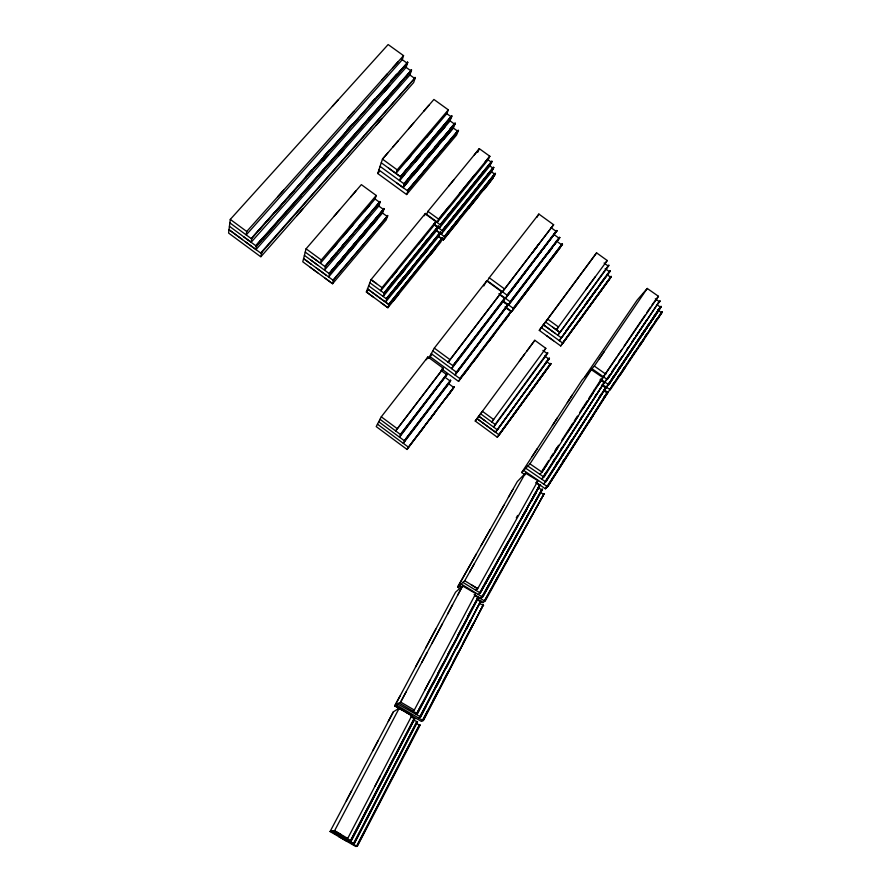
<?xml version="1.0" encoding="UTF-8"?>
<svg xmlns="http://www.w3.org/2000/svg" width="891" height="891" viewBox="0 0 891 891"><rect width="100%" height="100%" fill="white"/><g stroke="black" fill="none" stroke-linecap="round" stroke-linejoin="round"><path stroke-width="1.34" d="M403.545 55.643L246.729 231.504L246.217 234.923L402.275 59.697L403.545 55.643L388.142 44.55L230.29 219.398L228.597 233.063L260.807 256.82L261.754 252.476M243.889 236.961L251.128 242.296L406.107 67.382L407.744 62.314L251.307 238.665L306.159 177.521M251.128 242.296L251.819 238.042L407.744 62.314M245.192 241.628L255.995 249.591L256.341 245.136L262.5 238.164M261.598 253.345L261.186 252.431L415.329 77.595L413.669 82.518L261.007 256.586M376.236 195.485L321.317 259.983L320.404 263.235L375.055 198.994L376.236 195.485L361.356 184.626L306.081 248.801L302.784 261.798L332.61 283.728L386.171 219.943L387.719 215.7L333.501 279.562L333.579 280.632L303.597 258.602L311.082 264.104M305.234 252.097L325.46 266.944L325.338 265.819L380.312 201.667L378.798 206.044L324.524 270.14L325.705 266.086L380.312 201.667L374.977 207.959M329.191 273.57L384.032 208.717L382.495 213.027L328.601 276.978L329.815 273.002L384.032 208.717L329.191 273.57L383.709 209.63L383.676 208.461M407.399 62.058L407.399 63.384L374.565 100.405M411.208 69.743L411.208 71.046L256.552 246.295L256.341 245.136L411.553 69.988L409.905 74.989L255.995 249.591M378.887 169.958L407.933 191.108L407.922 189.928L458.475 130.476L456.526 135.098L406.608 194.539L377.728 173.5L382.462 159.121L387.719 153.018M414.983 77.35L414.972 78.642L409.348 74.588M325.092 266.676L379.956 201.411M397.197 169.847L395.916 173.444L446.814 113.669L448.329 109.86L433.917 99.458L382.462 159.121L397.197 169.847L448.329 109.86M446.291 113.291L451.603 117.122L400.449 176.741L451.659 115.863L450.089 120.886L399.513 180.539L401.162 176.05L452.004 116.12M387.362 215.444L387.396 216.602L381.961 212.637M449.966 128.928L454.911 123.081L454.844 124.328L404.035 183.824L455.256 123.326L453.319 128.026L403.077 187.578L397.03 183.167M406.608 194.539L408.278 190.184L458.475 130.476M436.1 221.246L382.027 287.659L380.78 290.756L434.608 224.599L436.1 221.246L425.363 213.472L371.035 279.629L366.368 291.958L373.541 297.215M400.449 176.741L451.659 115.863M369.843 282.759L384.433 293.429L384.4 292.337L438.572 226.292L436.668 230.491L383.175 296.469L384.767 292.604L438.572 226.292M440.265 231.927L440.221 233.063L386.805 299.131L386.772 298.051L440.622 232.195L438.717 236.338L385.547 302.127L387.151 298.318L440.622 232.195M407.577 190.852L458.13 130.22M424.406 215.745L425.363 213.472M449.086 206.3L438.639 219.153L437.136 222.516L488.101 159.845L489.827 156.248L479.358 148.708L427.914 211.367L426.466 214.776L440.689 225.1M389.167 304.767L367.515 288.929L389.167 304.767L389.133 303.708L442.66 238.031L440.744 242.107L387.897 307.718L366.368 291.958L367.927 290.054M442.66 238.031L389.501 303.976L387.897 307.718L380.713 302.461M384.066 293.15L438.205 226.036M491.687 161.137L440.733 223.953L440.332 224.844L492.044 161.394L489.85 165.904L439.174 228.419L441.101 224.209L492.044 161.394M477.687 152.35L479.358 148.708L474.335 154.834M493.425 167.196L442.76 229.856L442.716 230.992L493.781 167.452L491.587 171.907L441.212 234.266L443.128 230.112L448.619 223.318M388.799 304.499L442.292 237.763M495.14 173.199L444.375 236.572L494.683 174.135C497.746 171.729 484.793 189.638 483.501 190.017M490.585 179.548L495.496 173.455L445.199 235.881L443.217 240.058L438.795 236.839M443.35 368.328L395.66 430.921L443.35 368.328L427.914 356.957L381.281 416.821L376.225 426.589L407.064 449.465L454.265 386.839L408.479 447.193L377.472 424.183M339.504 835.357L332.287 831.158L353.927 843.755L416.676 721.855L417.545 721.888L354.262 843.721L352.68 843.866L345.508 839.701M353.471 843.487L417.099 721.632M364.686 822.504L370.077 812.135M338.346 835.524L331.174 831.348L356.946 846.35L419.26 725.085L420.118 725.129L357.291 846.327L355.687 846.45L330.071 831.537L393.377 711.809L399.224 708.189L411.887 715.529L347.713 838.42L346.476 838.565M356.523 846.105L419.683 724.873M414.081 718.58L350.375 840.837L351.165 841.071L414.939 718.603L414.081 718.58L414.939 718.603M350.709 840.803L414.493 718.346M383.286 778.812L350.831 841.104L333.423 830.969L339.95 834.767M393.933 758.352L399.135 748.384M375.044 786.074L380.412 775.805M435.732 686.939L440.867 677.16M466.049 629.18L470.994 619.757M425.809 706.942L420.585 716.91L418.57 717.99M456.504 648.448L461.505 638.914M412.722 710.973L414.304 710.06L475.761 593.606L462.596 585.933L455.535 592.192L394.78 705.839L421.443 721.443L423.47 720.385L483.223 605.1L423.036 720.607L396.217 704.915M427.78 710.45L422.601 720.351L483.223 605.1M432.937 700.616L438.049 690.837M443.139 681.114L448.195 671.458M453.218 661.857L458.208 652.323M463.175 642.845L472.998 624.056M415.663 714.504L417.667 713.379L478.745 597.293L477.821 597.449L417.244 713.624L399.157 703.032M422.067 703.367L416.81 713.357L478.322 597.037M427.29 693.432L432.491 683.564M437.648 673.752L442.782 664.007M447.883 654.317L452.951 644.694M457.985 635.127L462.986 625.616M467.964 616.171L472.909 606.782M433.371 683.531L438.539 673.707M435.287 687.217L440.41 677.45M465.559 629.547L470.493 620.136M419.717 716.876L480.784 601.091L420.585 716.91L397.676 703.979M420.151 716.642L480.784 601.091M436.167 687.195L441.301 677.416M446.402 667.704L451.47 658.048M466.472 629.436L471.417 620.013M399.224 708.189L334.559 830.768L330.071 831.537M424.873 690.035L430.097 680.111M346.343 800.764L351.7 790.629M372.794 750.734L377.984 740.911M388.276 721.454L393.377 711.809M402.554 710.394L394.78 705.839L400.014 696.038M415.529 667.014L420.641 657.458M425.72 647.969L435.777 629.146M405.995 692.051L400.649 702.075L394.78 705.839M421.822 662.381L427.034 652.613M432.202 642.912L442.471 623.678M447.549 614.155L452.595 604.688M457.606 595.277L462.596 585.933L400.649 702.075L414.304 710.06M426.41 359.719L427.914 356.957M428.76 358.204L434.318 348.125L486.72 280.854L501.811 291.869L448.151 362.225L501.811 291.869M544.1 493.737L484.448 600.913L544.1 493.737L485.35 600.757L482.955 602.639L477.197 599.108M493.814 584.006L498.47 575.619M503.248 550.36L507.87 542.04M484.96 583.661L489.705 575.14M494.427 566.676L499.116 558.256M503.783 549.881L508.416 541.561M522.171 516.869L526.704 508.728M531.214 500.631L535.691 492.578M489.549 575.942L494.227 567.545M499.005 558.98L503.66 550.616M508.115 542.608L512.893 534.032M517.471 525.813L526.358 509.841M530.936 501.644L535.469 493.491M535.536 493.38L539.991 485.383L536.427 483.212M485.35 583.973L494.75 567.088M504.05 550.404L517.794 525.712M522.326 517.582L526.926 509.318M531.493 501.11L536.037 492.946M474.224 594.653L480.617 598.563L481.964 596.146M542.14 489.181L482.076 596.803L542.14 489.181L483.011 596.658L480.617 598.563M487.321 587.871L492.032 579.384M496.721 570.953L501.377 562.566M506.01 554.235L510.61 545.938M524.276 521.346L528.775 513.238M516.279 517.849L517.626 515.443M459.923 588.528L457.618 587.113L517.303 481.597L525.467 473.11L537.986 480.739L477.687 588.695L475.805 590.265L477.008 588.127M508.293 542.296L480.104 592.905L540.158 484.581L480.617 592.482L478.222 594.442M479.692 592.649L540.158 484.581M512.693 534.388L521.77 518.094M522.026 517.638L539.578 485.138M481.084 545.626L490.284 529.354M476.44 553.834L457.618 587.113L464.723 580.754L525.467 473.11M469.557 572.189L474.357 563.669M499.394 513.261L503.905 505.275M508.393 497.334L512.86 489.449M483.768 285.966L484.938 283.939M485.528 282.915L486.72 280.854M553.623 224.744L502.457 291.803L553.623 224.744L538.866 214.063L489.237 277.769L487.444 280.854L507.469 295.467L556.998 230.702L507.469 295.467M447.315 374.075L400.883 434.797L400.872 433.872L447.315 374.075L399.502 437.169L400.872 433.872M536.872 217.404L538.866 214.063M404.325 440.744L405.082 440.399L403.3 443.35L448.752 383.787L450.434 380.212L404.325 440.744L450.378 381.192L444.843 377.116M400.505 434.507L446.937 373.797M452.906 365.722L453.719 365.277L451.648 368.674L503.103 301.514L505.097 297.483L452.906 365.722L504.963 298.552L499.394 294.487M408.089 446.903L408.858 446.58L407.064 449.465M450.434 380.212L450.378 381.192M456.381 372.16L508.226 304.109L456.749 372.438L456.816 371.447L455.101 375.066L508.594 304.377L503.203 310.692M504.596 298.285L505.097 297.483M523.73 470.403L547.464 486.675L606.938 392.886L607.963 392.486L548.065 486.096L545.303 488.725L536.315 482.554M453.887 386.56L453.831 387.518L448.396 383.52M429.752 356.411L460.179 378.809L460.625 378.118L458.531 381.393L441.713 369.019M562.444 461.95L563.936 459.622M603.541 397.765L604.911 395.615M547.074 486.408L607.584 392.229M547.464 486.675L607.317 393.143L603.864 390.793M588.45 422.98L593.361 415.284M510.71 301.024L510.209 301.815L559.782 237.485L508.694 305.012L510.71 301.024L559.437 237.229M507.102 295.199L556.641 230.446M555.505 465.269L557.744 461.772M561.787 455.49L563.947 452.105M569.739 443.083L571.989 439.586M598.986 397.542L601.403 393.766M606.147 387.095L545.281 481.608L606.147 387.095L546.25 481.318L543.51 483.958M556.998 230.702L505.587 298.44L507.603 294.398M555.427 450.155L556.886 447.883M592.147 393.265L594.264 389.991M525.077 474.836L521.703 472.531L582.057 380.034L591.323 369.687L602.984 377.628L542.006 472.13L539.846 474.29M546.15 472.208L541.683 479.146L544.423 476.462L604.711 381.916L543.454 476.763L604.711 381.916M552.765 461.939L555.093 458.319M560.807 449.443L562.266 447.182M580.431 418.97L582.658 415.496M594.587 396.974L596.068 394.657M542.096 470.804L548.845 460.357M550.259 458.152L553.344 453.385M554.837 451.058L558.59 445.255M561.586 440.611L569.282 428.682M569.828 427.836L572.891 423.091M574.327 420.864L577.335 416.22M579.584 412.733L581.823 409.247M582.213 408.646L583.638 406.441M584.073 405.773L587.202 400.939M588.572 398.8L591.579 394.156M593.818 390.67L600.567 380.212M547.252 463.999L542.006 472.13L529.945 463.866L521.703 472.531M552.465 455.925L557.655 447.883M567.935 431.957L578.092 416.208M583.126 408.401L593.116 392.931M598.061 385.257L602.984 377.628M529.945 463.866L591.323 369.687M504.339 321.105L511.679 310.937L511.178 311.705L505.676 307.685M562.199 243.934L513.294 308.375L562.199 243.934L559.904 248.177L511.746 311.505L505.175 306.716M532.05 456.671L537.184 448.808M552.398 425.497L557.41 417.812M567.355 402.576L572.278 395.025M511.746 311.505L562.555 244.201M620.426 374.666L625.181 367.549M639.326 346.432L643.993 339.46M657.836 318.789L662.035 311.716L609.633 389.668L662.035 311.716M632.165 348.637L633.501 346.632M613.119 377.238L608.631 384.734L613.487 377.506M617.953 370.043L628.11 354.663M632.287 348.704L637.009 341.665M641.709 334.671L646.387 327.71M651.043 320.782L655.665 313.899M654.194 315.826L660.966 306.281L608.263 384.478L661.334 306.537L609.288 384.054L606.214 387.251L608.976 383.141M613.364 377.695L651.41 321.038M657.369 305.012L660.632 307.295L651.31 321.183M604.209 390.024L607.751 392.163M612.351 385.302L613.888 383.007M617.719 377.294L619.245 375M623.076 369.286L624.613 366.992M628.445 361.278L629.982 358.995M632.131 355.776L633.468 353.783M633.813 353.27L635.339 350.987M639.17 345.262L641.475 341.832M644.538 337.255L646.833 333.824M649.895 329.247L652.268 325.716M655.264 321.239L656.801 318.956M610.168 389.679L602.439 384.589M607.595 392.408L610.647 389.256L662.403 311.973L659.964 314.59M609.5 375.122L604.833 382.05L612.562 371.881M611.772 371.747L616.594 364.586M618.833 361.278L621.94 356.656M626.607 349.729L628.155 347.423M632.042 341.654L634.381 338.19M635.651 336.297L640.596 328.946M641.019 328.334L642.355 326.34M642.934 325.482L646.911 319.579M659.886 300.79L607.25 379.488L591.969 368.718M607.25 379.488L659.184 301.559M612.429 378.007L613.799 375.969M617.819 369.988L620.136 366.535M628.634 353.883L631.73 349.272M635.595 343.525L644.193 330.728M646.42 327.409L649.517 322.798M613.776 376.559L618.61 369.353M628.2 355.075L632.955 347.991M647.078 326.964L651.733 320.036M627.899 356.044L632.655 348.971M642.077 334.927L646.755 327.966M652 320.426L656.678 313.465M616.65 357.224L603.43 376.793L658.46 296.291L647.245 288.45L637.121 300.144L585.019 376.481L594.33 366.067L647.245 288.45M618.031 355.175L621.918 349.417M624.212 346.02L627.32 341.431M627.632 340.963L645.039 315.191M646.576 312.908L650.419 307.228M651.967 304.934L658.46 296.291M599.275 358.817L604.187 351.611M578.07 322.397L582.892 315.77M597.204 296.068L601.926 289.564M610.669 277.469L562.889 343.247L541.349 327.621M610.402 277.09L611.382 276.544L560.729 345.953L539.311 330.405L596.591 252.855L607.239 260.528L556.363 329.837L558.523 327.008L547.586 319.078M548.511 358.806L549.446 358.36L495.485 432.213L476.997 418.625L499.172 434.931L550.961 363.673L497.289 437.236L475.237 421.02L482.399 411.286L493.67 419.561L491.787 422L545.815 348.314L534.812 340.284L475.237 421.02M498.815 434.663L550.593 363.394M497.289 437.236L550.961 363.673M566.008 330.851L571.499 323.366M575.786 317.43L581.244 310.001M585.476 304.143L595.667 290.21M599.799 284.474L605.156 277.19M610.224 270.987L559.292 340.64L610.224 270.987L609.6 271.8L605.201 268.625M484.971 420.752L478.779 416.197L497.378 429.874L549.079 358.093M495.485 432.213L549.446 358.36M562.522 342.979L611.026 276.288M560.729 345.953L611.382 276.544M512.882 415.763L518.016 408.691M538.309 380.747L543.31 373.852M608.698 265.106L559.994 332.477L545.481 321.952M495.151 424.472L547.553 352.725M555.427 333.524L543.399 324.803L561.453 337.889L609.867 270.719M583.583 307.295L588.361 300.735M593.116 294.208L597.85 287.704M586.434 303.631L591.245 297.037M596.591 252.855L539.311 330.405L544.245 323.745M585.777 289.698L595.377 276.6M526.737 351.254L534.812 340.284M519.386 361.178L524.554 354.184M463.721 374.554L468.889 367.749M474.034 360.989L479.146 354.25M489.304 340.885L494.338 334.259M418.536 434.374L424.227 426.878M429.885 419.438L435.51 412.032M446.669 397.353L452.205 390.069M604.878 263.636L607.239 260.528M459.812 378.53L511.323 310.669M460.625 378.118L511.679 310.937M524.019 294.854L533.798 282.001M538.654 275.62L543.477 269.271M553.066 256.664L557.822 250.416M408.858 446.58L454.265 386.839L448.696 394.156M458.531 381.393L509.296 314.579M508.594 304.377L456.749 372.438L431.255 353.671M530.479 275.876L535.424 269.394M545.247 256.53L550.115 250.148M554.97 243.8L559.782 237.485L510.576 302.082L498.949 293.596M405.082 440.399L450.813 380.49M547.642 253.968L552.409 247.731M453.719 365.277L505.464 297.75M512.414 289.018L517.326 282.592M522.226 276.21L527.093 269.862M536.761 257.254L541.55 250.995M542.006 250.393L546.84 244.089M534.21 249.959L539.1 243.611M532.205 253.155L537.073 246.818M609.054 265.362L557.833 335.272L560.205 331.452M543.71 351.054L545.815 348.314M429.005 358.137L432.024 354.273M547.92 352.992L493.647 427.134L495.663 423.826M435.677 230.246L444.732 236.828L495.028 174.38L490.685 171.25M561.074 337.622L562.021 337.143M444.732 236.828L495.028 174.38M497 429.596L497.88 429.239M450.378 229.455L460.58 216.791M475.694 198.025L480.683 191.832M493.302 177.844L443.295 239.946L458.564 220.979M468.621 208.505L478.567 196.143M392.508 292.081L398.166 285.075M454.076 216.569L459.511 209.842M475.627 189.906L480.94 183.334M412.488 268.792L396.406 288.684M465.648 210.499L470.682 204.251M485.194 186.598L490.128 180.472M393.31 301.002L398.689 294.32M430.398 254.96L435.588 248.522M446.313 217.783L451.492 211.39M471.985 186.13L477.03 179.904M482.064 173.7L487.065 167.53M397.698 284.541L403.122 277.847M386.438 298.853L439.864 232.807M403.801 278.115L413.87 265.663M420.507 257.443L435.331 239.122M447.538 224.332L442.359 230.736L492.957 168.143M452.695 217.95L457.818 211.624M478.055 186.587L483.045 180.405M493.781 167.452L442.76 229.856M448.206 224.209L453.664 217.46M459.088 210.744L464.478 204.072M469.847 197.434L493.313 168.399L489.471 165.626M423.058 255.706L428.304 249.213M459.433 193.592L474.747 174.77M484.827 162.385L489.827 156.248L438.639 219.153L427.914 211.367M389.902 285.543L395.392 278.794M422.367 245.56L427.669 239.011M445.533 218.418L450.723 212.036M481.251 174.38L486.252 168.232M399.524 276.31L404.915 269.661M391.773 277.246L397.23 270.541M418.759 244.078L424.06 237.552M448.819 185.918L453.976 179.637M333.245 280.387L387.719 215.7M409.548 176.774L414.694 170.682M424.896 158.609L429.963 152.606M434.997 146.647L440.009 140.711M404.035 183.824L455.256 123.326L441.234 139.943M409.136 177.944L422.223 162.452M431.767 151.147L436.512 145.523M408.78 178.891L421.844 163.409M431.389 152.105L436.122 146.503M439.976 141.936L454.844 124.328L449.443 120.419M335.094 267.267L329.559 273.838L304.41 255.372M350.074 249.502L355.754 242.764M356.979 241.316L367.025 229.41M372.616 222.783L378.185 216.19M378.419 215.9L383.709 209.63L378.129 205.554M408.223 181.486L403.077 187.578L404.38 182.889M413.335 175.427L423.481 163.398M428.515 157.429L438.506 145.578M443.473 139.698L453.319 128.026M339.605 263.925L345.062 257.443M350.497 250.995L355.899 244.591M361.267 238.209L366.624 231.872M371.937 225.557L377.238 219.275M330.929 259.225L336.486 252.665M342.021 246.139L347.523 239.646M330.672 260.094L336.219 253.534M341.754 247.019L343.325 245.17M345.675 242.385L347.245 240.537M358.149 227.673L363.561 221.28M331.296 259.493L336.854 252.933M342.389 246.406L353.371 233.464M358.817 227.038L369.62 214.286M399.513 180.539L404.692 174.436M414.95 162.329L420.051 156.315M425.118 150.345L430.164 144.387M440.176 132.581L445.144 126.711M331.563 250.115L337.088 243.611M353.527 224.287L342.601 237.129M358.449 226.771L363.862 220.378M406.307 161.249L411.453 155.19M426.767 137.214L431.812 131.289M364.352 211.568L369.709 205.264M377.728 173.5L379.533 171.406M334.08 216.29L339.582 209.897M350.531 197.189L355.955 190.897M392.964 146.948L398.166 140.901M408.512 128.917L413.647 122.958M423.826 111.152L428.883 105.283M296.881 215.689L302.74 208.995M376.18 125.275L381.615 119.071M261.03 253.3L415.329 77.595M365.889 133.906L367.471 132.102M262.333 239.055L256.196 246.027L411.553 69.988M277.981 221.336L280.565 218.406M344.895 145.523L349.751 140.032M321.952 171.518L323.611 169.646M326.084 166.84L327.732 164.969M367.359 120.085L372.895 113.803M379.733 106.04L385.101 99.959M389.334 95.181L391.149 93.132M338.591 155.892L344.249 149.465M383.052 105.45L388.487 99.291M262.7 239.334L274.896 225.523M280.932 218.674L301.258 195.641M304.778 191.654L312.786 182.588M318.499 176.106L324.179 169.658M328.088 165.225L339.56 152.227M341.064 150.534L356.545 132.993M357.67 131.712L363.149 125.497M367.705 120.341L384.233 101.607M389.69 95.437L400.716 82.93M405.973 76.971L411.208 71.046L405.672 67.059M306.014 176.295L311.906 169.646M323.6 156.471L329.403 149.933M346.61 130.543L352.29 124.15M369.13 105.171L374.677 98.912M391.171 80.346L396.606 74.22M275.519 212.058L281.612 205.186M288.294 197.646L294.286 190.908M305.613 178.122L312.039 170.883M317.898 164.278L323.723 157.718M329.514 151.18L346.376 132.169M352.368 125.419L358.004 119.071M368.985 106.686L374.732 100.215M380.245 93.989L385.736 87.808M391.194 81.649L407.399 63.384L401.551 59.174M311.538 171.451L340.652 138.628M340.997 138.239L369.186 106.463M322.82 161.382L328.579 154.878M384.544 91.717L389.98 85.581M277.558 196.933L283.628 190.139M348.147 117.779L353.816 111.42M392.708 67.816L398.143 61.713M381.738 80.101L387.24 73.942M332.376 106.33L338.09 100.004M657.803 303.742L660.253 301.047M658.015 310.146L661.334 306.537M602.839 384.556L605.089 382.172M603.474 390.536L606.526 387.351M605.713 394.791L607.963 392.486M535.836 482.855L537.986 480.739M538.554 486.764L540.559 484.827M542.541 489.426L482.499 597.059L461.126 583.973M543.521 494.282L544.501 493.982M474.758 595.667L478.244 597.694L478.745 597.293M477.286 599.743L480.706 601.748L481.207 601.347M479.614 603.686L483.646 605.357M417.545 721.888L413.647 720.095M419.26 725.085L420.118 725.129M332.287 831.158L349.595 841.238L351.165 841.071M405.55 711.853L411.887 715.529M410.929 716.754L414.515 718.837L350.831 841.104L342.133 836.036M416.142 723.28L419.694 725.341M347.713 838.42L334.559 830.768L341.13 834.6M340.941 836.192L349.595 841.238M339.761 836.348L348.359 841.349M338.613 836.504L347.145 841.483M538.532 487.878L541.561 489.727M540.414 492.378L543.922 494.527M464.723 580.754L477.687 588.695L471.205 584.719M462.919 582.369L480.104 592.905M474.424 594.776L484.849 601.158M476.618 598.752L482.955 602.639M600.022 379.844L604.443 382.852M601.603 385.112L605.88 388.019L545.671 481.875L525.779 468.243M527.851 466.071L543.844 477.03M655.297 298.841L659.552 301.826M657.491 309.778L661.701 312.719M594.33 366.067L605.858 374.187M600.489 378.987L608.631 384.734M437.804 226.927L433.783 224.009M491.231 162.095L487.299 159.277M457.718 131.2L452.595 127.502M604.076 263.057L608.419 266.186M556.084 231.315L550.994 227.639M606.749 274.461L610.758 277.346M553.701 234.333L558.869 238.075M556.407 240.982L561.987 245.036M434.095 224.242L438.172 227.183M435.788 229.856L440.221 233.063M437.793 235.658L441.891 238.632M388.587 168.109L400.816 176.997L381.259 162.775M433.872 224.565L442.716 230.992M552.732 327.209L559.994 332.477M546.45 335.584L553.589 340.763M380.067 166.383L404.391 184.092M489.237 277.769L504.328 288.773M379.633 202.335L374.498 198.582M502.491 300.49L513.628 308.62M502.669 301.203L508.082 305.156L502.892 301.37M542.864 350.441L546.985 353.449M544.613 355.955L548.878 359.073M546.261 361.356L550.393 364.374M376.525 283.639L371.035 279.629L382.027 287.659M368.674 285.855L386.805 299.131M306.081 248.801L321.317 259.983M311.973 257.042L318.711 261.999M311.104 260.295L317.809 265.217M333.501 279.562L332.61 283.728L325.148 278.237M316.082 267.779L326.073 275.119M480.572 413.758L495.53 424.74M434.318 348.125L449.777 359.485M432.781 350.909L453.285 365.989M310.235 267.278L317.686 272.746M441.023 370.478L446.502 374.51M230.29 219.398L246.729 231.504M229.867 222.873L251.674 238.944M229.433 226.303L256.552 246.295M242.497 239.634L229.02 229.7L261.397 253.579M381.281 416.821L397.03 428.504M380 419.305L400.883 434.797M378.731 421.755L404.703 441.023M545.325 488.68L546.796 486.397L545.325 488.68M461.727 587.002L459.366 585.554L461.727 587.002"/></g></svg>
